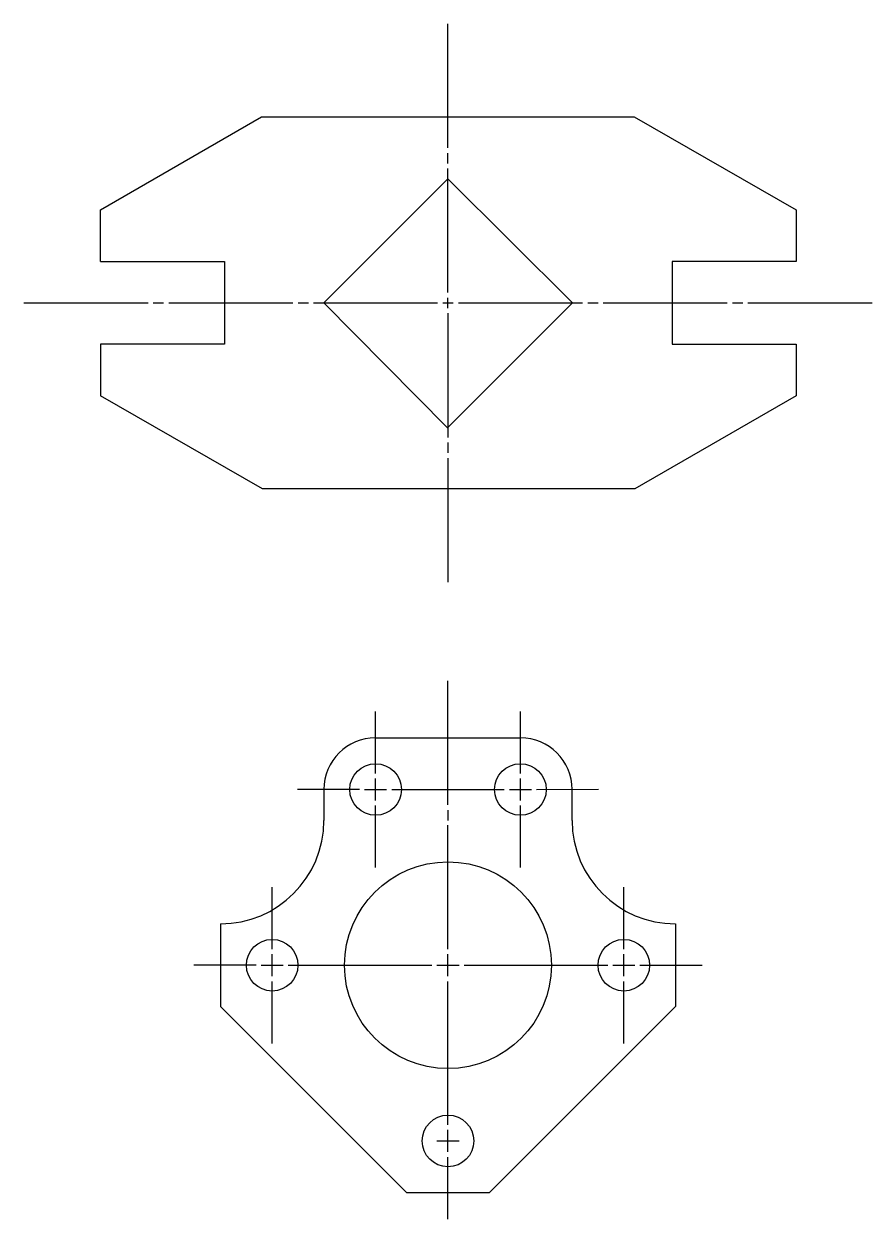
# Model space of a CAD drawing. Header units: millimetres. Extents: x 2039.1 to 2049.4, y 1008.3 to 1022.8.
import ezdxf

# ---------------------------------------------------------------- set-up
doc = ezdxf.new("R2010")
doc.units = ezdxf.units.MM

msp = doc.modelspace()

# ---------------------------------------------------------------- linework, layer by layer
for p, q in [((2044.229, 1021.298), (2044.229, 1022.798)), ((2040.028, 1020.549), (2041.977, 1021.674)), ((2041.977, 1021.674), (2046.477, 1021.674)), ((2046.477, 1021.674), (2048.437, 1020.549)), ((2044.229, 1021.11), (2044.229, 1021.235)), ((2044.229, 1019.548), (2044.229, 1021.048)), ((2044.229, 1020.926), (2042.727, 1019.423)), ((2044.229, 1020.926), (2045.732, 1019.424)), ((2040.028, 1019.924), (2040.028, 1020.549)), ((2048.437, 1020.549), (2048.437, 1019.924)), ((2040.028, 1019.924), (2041.528, 1019.924)), ((2041.528, 1019.924), (2041.528, 1018.924)), ((2048.437, 1019.924), (2046.937, 1019.924)), ((2046.937, 1019.924), (2046.937, 1018.924)), ((2039.104, 1019.423), (2040.604, 1019.423)), ((2040.667, 1019.423), (2040.792, 1019.423)), ((2040.854, 1019.423), (2042.354, 1019.423)), ((2042.417, 1019.423), (2042.542, 1019.423)), ((2042.604, 1019.423), (2044.104, 1019.423)), ((2042.727, 1019.423), (2044.221, 1017.912)), ((2044.167, 1019.423), (2044.292, 1019.423)), ((2044.221, 1017.912), (2045.732, 1019.423)), ((2044.229, 1019.36), (2044.229, 1019.485)), ((2044.354, 1019.423), (2045.854, 1019.423)), ((2045.917, 1019.423), (2046.042, 1019.423)), ((2046.104, 1019.423), (2047.604, 1019.423)), ((2047.667, 1019.423), (2047.792, 1019.423)), ((2047.854, 1019.423), (2049.354, 1019.423)), ((2044.229, 1019.298), (2044.229, 1017.798)), ((2041.528, 1018.924), (2040.028, 1018.924)), ((2040.028, 1018.924), (2040.028, 1018.299)), ((2046.937, 1018.924), (2048.437, 1018.924)), ((2048.437, 1018.924), (2048.437, 1018.299)), ((2041.988, 1017.174), (2040.028, 1018.299)), ((2048.437, 1018.299), (2046.488, 1017.174)), ((2044.229, 1017.735), (2044.229, 1017.61)), ((2044.229, 1017.548), (2044.229, 1016.048)), ((2046.488, 1017.174), (2041.988, 1017.174)), ((2044.229, 1013.353), (2044.229, 1014.853)), ((2043.354, 1013.735), (2043.354, 1014.485)), ((2045.104, 1013.735), (2045.104, 1014.485)), ((2043.354, 1014.165), (2045.104, 1014.165)), ((2043.354, 1013.407), (2043.354, 1013.673)), ((2045.104, 1013.407), (2045.104, 1013.673)), ((2043.159, 1013.54), (2042.409, 1013.54)), ((2042.729, 1013.54), (2042.729, 1013.165)), ((2043.221, 1013.54), (2043.487, 1013.54)), ((2043.549, 1013.54), (2044.909, 1013.54)), ((2044.971, 1013.54), (2045.237, 1013.54)), ((2045.299, 1013.54), (2046.049, 1013.545)), ((2045.729, 1013.165), (2045.729, 1013.54)), ((2043.354, 1012.595), (2043.354, 1013.345)), ((2045.104, 1012.595), (2045.104, 1013.345)), ((2044.229, 1013.29), (2044.229, 1013.165)), ((2044.229, 1011.61), (2044.229, 1013.11)), ((2042.104, 1011.61), (2042.104, 1012.36)), ((2046.354, 1011.61), (2046.354, 1012.36)), ((2041.479, 1011.915), (2041.479, 1010.915)), ((2046.979, 1011.915), (2046.979, 1010.915)), ((2042.104, 1011.282), (2042.104, 1011.548)), ((2044.229, 1011.282), (2044.229, 1011.548)), ((2046.354, 1011.282), (2046.354, 1011.548)), ((2041.909, 1011.415), (2041.159, 1011.415)), ((2041.971, 1011.415), (2042.237, 1011.415)), ((2042.299, 1011.415), (2044.034, 1011.415)), ((2044.096, 1011.415), (2044.362, 1011.415)), ((2044.424, 1011.415), (2046.159, 1011.415)), ((2046.221, 1011.415), (2046.487, 1011.415)), ((2046.549, 1011.415), (2047.299, 1011.415)), ((2042.104, 1010.47), (2042.104, 1011.22)), ((2044.229, 1009.485), (2044.229, 1011.22)), ((2046.354, 1010.47), (2046.354, 1011.22)), ((2041.479, 1010.915), (2043.729, 1008.665)), ((2046.979, 1010.915), (2044.729, 1008.665)), ((2044.229, 1009.157), (2044.229, 1009.423)), ((2044.096, 1009.29), (2044.362, 1009.29)), ((2044.229, 1008.345), (2044.229, 1009.095)), ((2043.729, 1008.665), (2044.729, 1008.665))]:
    msp.add_line(p, q)
for centre, radius in [((2043.354, 1013.54), 0.312), ((2045.104, 1013.54), 0.312), ((2044.229, 1011.415), 1.25), ((2042.104, 1011.415), 0.312), ((2046.354, 1011.415), 0.312), ((2044.229, 1009.29), 0.312)]:
    msp.add_circle(centre, radius)
for centre, radius, start, end in [((2043.354, 1013.54), 0.625, 90, 180), ((2045.104, 1013.54), 0.625, 0, 90), ((2041.479, 1013.165), 1.25, 270, 0), ((2046.979, 1013.165), 1.25, 180, 270)]:
    msp.add_arc(centre, radius, start, end)

doc.saveas('drawing.dxf')
